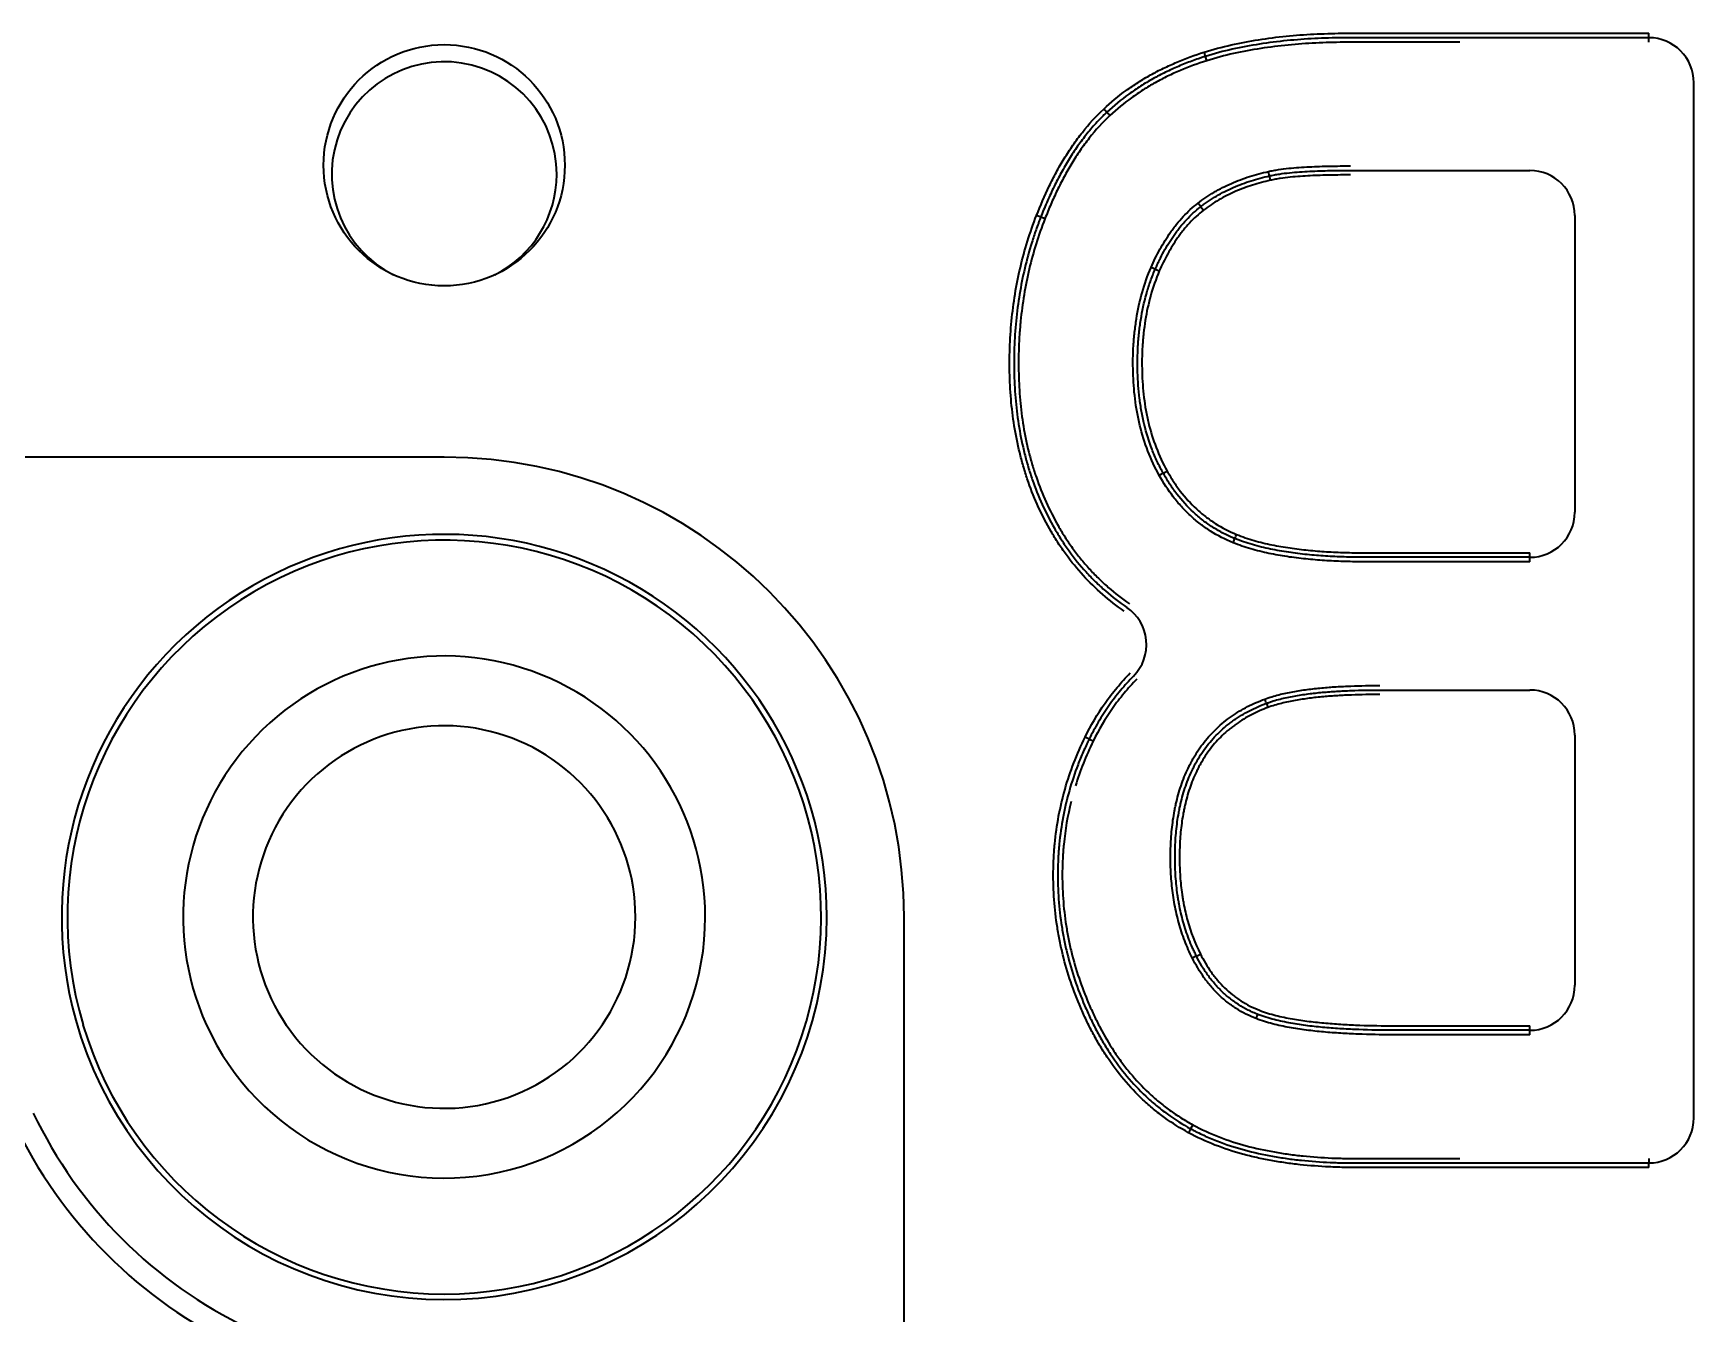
# Model space of a CAD drawing. Extents: x -760 to 4209, y 5795 to 10328.
# Drawn here: x 1874.92 to 1911.82, y 9200.71 to 9229.16 of the extents above; entities that cross this region are included whole.
import ezdxf

# ---------------------------------------------------------------- set-up
doc = ezdxf.new("R2010")
doc.units = 0
doc.header["$LTSCALE"] = 5
doc.layers.add('1', color=7, linetype='CONTINUOUS', true_color=0xffffff)

msp = doc.modelspace()

# ---------------------------------------------------------------- linework, layer by layer
at = {"layer": '1', "color": 7, "linetype": 'Continuous', "lineweight": 35}
for p, q in [((1910.82, 9229.056), (1910.82, 9229.156)), ((1910.82, 9228.956), (1910.82, 9229.056)), ((1900.999, 9228.545), (1900.968, 9228.64)), ((1911.82, 9205.056), (1911.82, 9228.056)), ((1904.192, 9226.107), (1908.175, 9226.107)), ((1902.413, 9225.888), (1902.391, 9225.986)), ((1900.866, 9225.302), (1900.804, 9225.38)), ((1897.31, 9225.071), (1897.217, 9225.108)), ((1900.866, 9225.302), (1900.927, 9225.223)), ((1909.175, 9225.107), (1909.175, 9218.512)), ((1899.853, 9223.914), (1899.761, 9223.954)), ((1899.853, 9223.914), (1899.944, 9223.874)), ((1884.055, 9219.739), (1870.055, 9219.739)), ((1900.032, 9219.379), (1900.119, 9219.428)), ((1901.585, 9217.835), (1901.623, 9217.928)), ((1908.175, 9217.512), (1908.175, 9217.612)), ((1908.175, 9217.412), (1908.175, 9217.512)), ((1902.324, 9214.269), (1902.359, 9214.176)), ((1904.846, 9214.564), (1908.175, 9214.564)), ((1909.175, 9213.564), (1909.175, 9208.004)), ((1898.384, 9213.47), (1898.294, 9213.514)), ((1894.272, 9195.522), (1894.272, 9209.522)), ((1900.769, 9208.654), (1900.858, 9208.699)), ((1902.099, 9207.263), (1902.135, 9207.356)), ((1908.175, 9207.004), (1908.175, 9207.104)), ((1908.175, 9206.904), (1908.175, 9207.004)), ((1900.641, 9204.817), (1900.593, 9204.729)), ((1900.689, 9204.905), (1900.641, 9204.817)), ((1910.82, 9204.156), (1910.82, 9204.056)), ((1910.82, 9203.956), (1910.82, 9204.056))]:
    msp.add_line(p, q, dxfattribs=at)
msp.add_circle((1884.055, 9226.222), 2.68, dxfattribs=at)
for centre, radius, start, end in [((1910.82, 9228.056), 1, 0, 90), ((1884.055, 9226.022), 2.5, 0, 243.2925), ((1908.175, 9225.107), 1, 0, 90), ((1884.055, 9226.022), 2.5, 296.7019, 0), ((1884.055, 9209.522), 10.217, 0, 90), ((1908.175, 9218.512), 1, 270, 0), ((1884.055, 9209.522), 8.5, 0, 195.6319), ((1884.056, 9209.519), 8.374, 269.993, 196.5911), ((1898.658, 9215.574), 1, 315.5879, 55.5855), ((1884.055, 9209.52), 5.8, 0, 204.4632), ((1908.175, 9213.564), 1, 0, 90), ((1884.055, 9209.52), 4.25, 0, 214.3744), ((1884.055, 9209.522), 8.5, 195.6319, 0), ((1884.055, 9209.52), 5.8, 204.4181, 0), ((1884.055, 9209.52), 4.25, 214.3125, 0), ((1908.175, 9208.004), 1, 270, 0), ((1884.055, 9209.52), 8.375, 196.5938, 270), ((1884.055, 9209.522), 10.117, 205.5003, 244.4997), ((1910.82, 9205.056), 1, 270, 0), ((1884.055, 9209.522), 10.6, 205.5003, 244.4997)]:
    msp.add_arc(centre, radius, start, end, dxfattribs=at)
for centre, major_axis, ratio, start_param, end_param in [((1900.938, 9228.735), (0.03, -0.0954), 0.004943, 4.712389, 6.283185), ((1898.71, 9227.472), (0.0686, -0.0728), 0.005836, 0, 1.570796), ((1898.847, 9227.326), (0.0682, -0.0732), 0.005836, 1.570796, 3.141593), ((1897.403, 9225.035), (0.0931, -0.0365), 0.002154, 1.570796, 3.141593), ((1899.945, 9219.33), (-0.0872, -0.0489), 0.003959, 3.141593, 4.712389), ((1901.661, 9218.02), (-0.0377, -0.0926), 0.005423, 0, 1.570782), ((1902.289, 9214.363), (-0.0351, 0.0936), 0.002512, 3.141593, 4.712389), ((1898.474, 9213.426), (0.0897, -0.0441), 0.004362, 1.570796, 3.141593), ((1900.679, 9208.609), (-0.0892, -0.0452), 0.004078, 3.141593, 4.712389)]:
    msp.add_ellipse(centre, major_axis=major_axis, ratio=ratio, start_param=start_param, end_param=end_param, dxfattribs=at)
for points, knots in [([(1900.938, 9228.735), (1901.138, 9228.798), (1901.339, 9228.851), (1901.744, 9228.942), (1901.947, 9228.98), (1902.354, 9229.044), (1902.558, 9229.069), (1902.967, 9229.11), (1903.172, 9229.125), (1903.584, 9229.146), (1903.79, 9229.152), (1904.048, 9229.155), (1904.1, 9229.156), (1904.203, 9229.156), (1904.255, 9229.156), (1904.41, 9229.156), (1904.927, 9229.156), (1907.098, 9229.156), (1909.166, 9229.156), (1910.82, 9229.156)], [0, 0, 0, 0, 0.0625, 0.0625, 0.125, 0.125, 0.1875, 0.1875, 0.25, 0.25, 0.3125, 0.3125, 0.328125, 0.328125, 0.34375, 0.34375, 0.375, 0.5, 1, 1, 1, 1]), ([(1910.82, 9229.056), (1909.171, 9229.056), (1907.109, 9229.056), (1904.944, 9229.056), (1904.428, 9229.056), (1904.274, 9229.056), (1904.222, 9229.056), (1904.119, 9229.056), (1904.067, 9229.055), (1903.81, 9229.053), (1903.603, 9229.047), (1903.191, 9229.026), (1902.986, 9229.011), (1902.577, 9228.971), (1902.373, 9228.945), (1901.968, 9228.882), (1901.766, 9228.845), (1901.365, 9228.755), (1901.166, 9228.702), (1900.968, 9228.64)], [0, 0, 0, 0, 0.5, 0.625, 0.65625, 0.65625, 0.671875, 0.671875, 0.6875, 0.6875, 0.75, 0.75, 0.8125, 0.8125, 0.875, 0.875, 0.9375, 0.9375, 1, 1, 1, 1]), ([(1898.71, 9227.472), (1898.867, 9227.621), (1899.033, 9227.757), (1899.293, 9227.946), (1899.427, 9228.036), (1899.564, 9228.121), (1899.657, 9228.176), (1899.704, 9228.203), (1899.845, 9228.281), (1899.94, 9228.331), (1900.086, 9228.401), (1900.134, 9228.424), (1900.233, 9228.469), (1900.282, 9228.49), (1900.53, 9228.595), (1900.732, 9228.67), (1900.938, 9228.735)], [0, 0, 0, 0, 0.25, 0.25, 0.375, 0.4375, 0.4375, 0.5, 0.5, 0.625, 0.625, 0.6875, 0.6875, 0.75, 0.75, 1, 1, 1, 1]), ([(1906.62, 9228.956), (1906.376, 9228.956), (1905.72, 9228.956), (1904.962, 9228.956), (1904.448, 9228.956), (1904.294, 9228.956), (1904.243, 9228.956), (1904.14, 9228.956), (1904.089, 9228.956), (1903.832, 9228.953), (1903.626, 9228.947), (1903.215, 9228.927), (1903.01, 9228.912), (1902.603, 9228.873), (1902.399, 9228.848), (1901.995, 9228.786), (1901.794, 9228.749), (1901.394, 9228.659), (1901.196, 9228.607), (1900.999, 9228.545)], [0, 0, 0, 0, 0.129346, 0.34701, 0.401426, 0.401426, 0.428634, 0.428634, 0.455842, 0.455842, 0.564673, 0.564673, 0.673505, 0.673505, 0.782337, 0.782337, 0.891168, 0.891168, 1, 1, 1, 1]), ([(1900.968, 9228.64), (1900.943, 9228.632), (1900.918, 9228.624), (1900.867, 9228.607), (1900.792, 9228.582), (1900.618, 9228.52), (1900.47, 9228.461), (1900.324, 9228.399), (1900.275, 9228.378), (1900.179, 9228.334), (1900.035, 9228.267), (1899.894, 9228.194), (1899.755, 9228.117), (1899.709, 9228.09), (1899.618, 9228.036), (1899.483, 9227.953), (1899.177, 9227.746), (1898.933, 9227.545), (1898.778, 9227.399)], [0, 0, 0, 0, 0.03125, 0.03125, 0.0625, 0.125, 0.25, 0.25, 0.3125, 0.3125, 0.375, 0.5, 0.5, 0.5625, 0.5625, 0.625, 0.75, 1, 1, 1, 1]), ([(1900.999, 9228.545), (1900.8, 9228.481), (1900.605, 9228.41), (1900.365, 9228.309), (1900.318, 9228.288), (1900.223, 9228.245), (1900.082, 9228.179), (1899.943, 9228.107), (1899.761, 9228.006), (1899.672, 9227.953), (1899.496, 9227.842), (1899.41, 9227.784), (1899.159, 9227.601), (1898.999, 9227.47), (1898.847, 9227.327)], [0, 0, 0, 0, 0.25, 0.25, 0.3125, 0.3125, 0.375, 0.5, 0.5, 0.625, 0.625, 0.75, 0.75, 1, 1, 1, 1]), ([(1897.217, 9225.108), (1897.302, 9225.327), (1897.395, 9225.543), (1897.548, 9225.86), (1897.602, 9225.965), (1897.685, 9226.12), (1897.714, 9226.171), (1897.773, 9226.273), (1897.802, 9226.324), (1897.894, 9226.474), (1897.958, 9226.573), (1898.058, 9226.718), (1898.092, 9226.766), (1898.162, 9226.861), (1898.198, 9226.907), (1898.38, 9227.138), (1898.538, 9227.312), (1898.71, 9227.472)], [0, 0, 0, 0, 0.25, 0.25, 0.375, 0.375, 0.4375, 0.4375, 0.5, 0.5, 0.625, 0.625, 0.6875, 0.6875, 0.75, 0.75, 1, 1, 1, 1]), ([(1898.778, 9227.399), (1898.773, 9227.394), (1898.768, 9227.389), (1898.757, 9227.38), (1898.741, 9227.365), (1898.705, 9227.329), (1898.633, 9227.258), (1898.573, 9227.195), (1898.457, 9227.068), (1898.382, 9226.979), (1898.275, 9226.843), (1898.239, 9226.797), (1898.171, 9226.704), (1898.137, 9226.657), (1898.039, 9226.514), (1897.976, 9226.417), (1897.886, 9226.269), (1897.857, 9226.219), (1897.799, 9226.119), (1897.771, 9226.068), (1897.689, 9225.915), (1897.636, 9225.812), (1897.536, 9225.604), (1897.488, 9225.499), (1897.396, 9225.286), (1897.352, 9225.179), (1897.31, 9225.071)], [0, 0, 0, 0, 0.007812, 0.007812, 0.015625, 0.03125, 0.0625, 0.125, 0.125, 0.25, 0.25, 0.3125, 0.3125, 0.375, 0.375, 0.5, 0.5, 0.5625, 0.5625, 0.625, 0.625, 0.75, 0.75, 0.875, 0.875, 1, 1, 1, 1]), ([(1898.847, 9227.327), (1898.68, 9227.171), (1898.528, 9227.003), (1898.351, 9226.779), (1898.317, 9226.734), (1898.249, 9226.642), (1898.216, 9226.596), (1898.12, 9226.455), (1898.058, 9226.36), (1897.97, 9226.214), (1897.941, 9226.165), (1897.884, 9226.066), (1897.857, 9226.016), (1897.776, 9225.866), (1897.724, 9225.764), (1897.625, 9225.559), (1897.578, 9225.456), (1897.488, 9225.247), (1897.445, 9225.141), (1897.403, 9225.035)], [0, 0, 0, 0, 0.25, 0.25, 0.3125, 0.3125, 0.375, 0.375, 0.5, 0.5, 0.5625, 0.5625, 0.625, 0.625, 0.75, 0.75, 0.875, 0.875, 1, 1, 1, 1]), ([(1900.804, 9225.38), (1900.918, 9225.469), (1901.037, 9225.55), (1901.192, 9225.641), (1901.224, 9225.659), (1901.287, 9225.694), (1901.382, 9225.744), (1901.48, 9225.791), (1901.612, 9225.848), (1901.679, 9225.876), (1901.814, 9225.926), (1901.882, 9225.95), (1902.019, 9225.993), (1902.088, 9226.014), (1902.228, 9226.051), (1902.298, 9226.068), (1902.368, 9226.083)], [0, 0, 0, 0, 0.25, 0.25, 0.3125, 0.3125, 0.375, 0.5, 0.5, 0.625, 0.625, 0.75, 0.75, 0.875, 0.875, 1, 1, 1, 1]), ([(1902.368, 9226.083), (1902.405, 9226.092), (1902.443, 9226.1), (1902.518, 9226.114), (1902.555, 9226.12), (1902.668, 9226.138), (1902.744, 9226.147), (1902.896, 9226.163), (1902.972, 9226.169), (1903.124, 9226.18), (1903.2, 9226.184), (1903.429, 9226.196), (1903.581, 9226.2), (1903.886, 9226.206), (1904.039, 9226.207), (1904.192, 9226.207)], [0, 0, 0, 0, 0.0625, 0.0625, 0.125, 0.125, 0.25, 0.25, 0.375, 0.375, 0.5, 0.5, 0.75, 0.75, 1, 1, 1, 1]), ([(1902.391, 9225.986), (1902.39, 9225.986), (1902.39, 9225.987), (1902.39, 9225.989), (1902.389, 9225.991), (1902.388, 9225.996), (1902.388, 9225.999), (1902.386, 9226.006), (1902.385, 9226.01), (1902.383, 9226.019), (1902.382, 9226.024), (1902.379, 9226.035), (1902.378, 9226.04), (1902.375, 9226.052), (1902.374, 9226.058), (1902.371, 9226.071), (1902.37, 9226.077), (1902.368, 9226.083)], [0, 0, 0, 0, 0.113036, 0.113036, 0.239746, 0.239746, 0.366455, 0.366455, 0.493164, 0.493164, 0.619873, 0.619873, 0.746582, 0.746582, 0.873291, 0.873291, 1, 1, 1, 1]), ([(1902.391, 9225.986), (1902.427, 9225.995), (1902.464, 9226.002), (1902.538, 9226.016), (1902.575, 9226.022), (1902.687, 9226.039), (1902.762, 9226.048), (1902.912, 9226.064), (1902.987, 9226.07), (1903.137, 9226.081), (1903.212, 9226.085), (1903.438, 9226.096), (1903.589, 9226.101), (1903.89, 9226.106), (1904.041, 9226.107), (1904.192, 9226.107)], [0, 0, 0, 0, 0.0625, 0.0625, 0.125, 0.125, 0.25, 0.25, 0.375, 0.375, 0.5, 0.5, 0.75, 0.75, 1, 1, 1, 1]), ([(1900.866, 9225.302), (1900.88, 9225.312), (1900.894, 9225.323), (1900.922, 9225.344), (1900.964, 9225.376), (1901.064, 9225.446), (1901.153, 9225.502), (1901.274, 9225.574), (1901.336, 9225.607), (1901.461, 9225.671), (1901.525, 9225.701), (1901.653, 9225.757), (1901.719, 9225.784), (1901.85, 9225.833), (1901.917, 9225.856), (1902.117, 9225.92), (1902.253, 9225.956), (1902.391, 9225.986)], [0, 0, 0, 0, 0.03125, 0.03125, 0.0625, 0.125, 0.25, 0.25, 0.375, 0.375, 0.5, 0.5, 0.625, 0.625, 0.75, 0.75, 1, 1, 1, 1]), ([(1902.413, 9225.888), (1902.279, 9225.859), (1902.147, 9225.824), (1901.951, 9225.762), (1901.887, 9225.74), (1901.758, 9225.692), (1901.695, 9225.666), (1901.569, 9225.611), (1901.508, 9225.582), (1901.386, 9225.521), (1901.326, 9225.488), (1901.149, 9225.384), (1901.035, 9225.307), (1900.927, 9225.223)], [0, 0, 0, 0, 0.25, 0.25, 0.375, 0.375, 0.5, 0.5, 0.625, 0.625, 0.75, 0.75, 1, 1, 1, 1]), ([(1904.192, 9226.007), (1904.043, 9226.007), (1903.894, 9226.006), (1903.596, 9226.001), (1903.448, 9225.996), (1903.225, 9225.985), (1903.15, 9225.981), (1903.002, 9225.971), (1902.928, 9225.965), (1902.78, 9225.95), (1902.706, 9225.941), (1902.595, 9225.924), (1902.559, 9225.918), (1902.486, 9225.905), (1902.449, 9225.897), (1902.413, 9225.888)], [0, 0, 0, 0, 0.25, 0.25, 0.5, 0.5, 0.625, 0.625, 0.75, 0.75, 0.875, 0.875, 0.9375, 0.9375, 1, 1, 1, 1]), ([(1899.761, 9223.954), (1899.821, 9224.091), (1899.886, 9224.225), (1899.994, 9224.421), (1900.032, 9224.485), (1900.11, 9224.612), (1900.151, 9224.674), (1900.216, 9224.765), (1900.238, 9224.795), (1900.283, 9224.855), (1900.306, 9224.884), (1900.376, 9224.971), (1900.425, 9225.027), (1900.576, 9225.189), (1900.686, 9225.289), (1900.804, 9225.38)], [0, 0, 0, 0, 0.25, 0.25, 0.375, 0.375, 0.5, 0.5, 0.5625, 0.5625, 0.625, 0.625, 0.75, 0.75, 1, 1, 1, 1]), ([(1899.166, 9216.316), (1898.829, 9216.547), (1898.526, 9216.811), (1898.12, 9217.254), (1897.961, 9217.449), (1897.814, 9217.656), (1897.757, 9217.739), (1897.728, 9217.782), (1897.645, 9217.91), (1897.592, 9217.997), (1897.338, 9218.434), (1897.17, 9218.8), (1897.003, 9219.276), (1896.956, 9219.421), (1896.913, 9219.567), (1896.886, 9219.665), (1896.873, 9219.714), (1896.81, 9219.96), (1896.768, 9220.158), (1896.7, 9220.555), (1896.675, 9220.754), (1896.637, 9221.153), (1896.625, 9221.353), (1896.617, 9221.653), (1896.616, 9221.754), (1896.617, 9221.955), (1896.621, 9222.156), (1896.631, 9222.358), (1896.644, 9222.56), (1896.652, 9222.661), (1896.701, 9223.165), (1896.765, 9223.562), (1896.949, 9224.345), (1897.068, 9224.729), (1897.217, 9225.108)], [0, 0, 0, 0, 0.125, 0.125, 0.1875, 0.203125, 0.203125, 0.21875, 0.21875, 0.25, 0.25, 0.375, 0.375, 0.40625, 0.421875, 0.421875, 0.4375, 0.4375, 0.5, 0.5, 0.5625, 0.5625, 0.625, 0.625, 0.65625, 0.65625, 0.6875, 0.71875, 0.71875, 0.75, 0.75, 0.875, 0.875, 1, 1, 1, 1]), ([(1897.31, 9225.071), (1897.309, 9225.069), (1897.308, 9225.066), (1897.305, 9225.06), (1897.302, 9225.051), (1897.294, 9225.031), (1897.278, 9224.99), (1897.248, 9224.908), (1897.188, 9224.744), (1897.079, 9224.414), (1897.001, 9224.128), (1896.865, 9223.551), (1896.801, 9223.16), (1896.753, 9222.664), (1896.744, 9222.565), (1896.731, 9222.366), (1896.721, 9222.167), (1896.717, 9221.969), (1896.716, 9221.771), (1896.717, 9221.673), (1896.724, 9221.377), (1896.735, 9221.18), (1896.771, 9220.787), (1896.796, 9220.591), (1896.862, 9220.201), (1896.902, 9220.006), (1896.963, 9219.764), (1896.976, 9219.715), (1897.002, 9219.619), (1897.044, 9219.475), (1897.212, 9218.953), (1897.416, 9218.502), (1897.664, 9218.071), (1897.716, 9217.985), (1897.797, 9217.859), (1897.825, 9217.817), (1897.882, 9217.734), (1897.911, 9217.693), (1898.057, 9217.49), (1898.183, 9217.334), (1898.385, 9217.112), (1898.455, 9217.04), (1898.562, 9216.935), (1898.599, 9216.9), (1898.673, 9216.832), (1898.859, 9216.665), (1899.057, 9216.512), (1899.223, 9216.399)], [0, 0, 0, 0, 0.000977, 0.000977, 0.001953, 0.003906, 0.007813, 0.015625, 0.03125, 0.0625, 0.125, 0.125, 0.25, 0.25, 0.28125, 0.28125, 0.3125, 0.34375, 0.34375, 0.375, 0.375, 0.4375, 0.4375, 0.5, 0.5, 0.5625, 0.5625, 0.578125, 0.578125, 0.59375, 0.625, 0.75, 0.75, 0.78125, 0.78125, 0.796875, 0.796875, 0.8125, 0.8125, 0.875, 0.875, 0.90625, 0.90625, 0.921875, 0.921875, 0.9375, 1, 1, 1, 1]), ([(1897.403, 9225.035), (1897.259, 9224.668), (1897.143, 9224.295), (1896.964, 9223.536), (1896.901, 9223.151), (1896.858, 9222.712), (1896.853, 9222.663), (1896.845, 9222.565), (1896.841, 9222.516), (1896.832, 9222.369), (1896.822, 9222.173), (1896.815, 9221.88), (1896.817, 9221.685), (1896.824, 9221.393), (1896.834, 9221.199), (1896.869, 9220.811), (1896.894, 9220.618), (1896.957, 9220.234), (1896.996, 9220.042), (1897.056, 9219.803), (1897.068, 9219.756), (1897.094, 9219.661), (1897.108, 9219.613), (1897.15, 9219.471), (1897.3, 9219.003), (1897.501, 9218.557), (1897.744, 9218.132), (1897.795, 9218.048), (1897.875, 9217.923), (1897.902, 9217.882), (1897.958, 9217.8), (1897.986, 9217.759), (1898.044, 9217.679), (1898.074, 9217.639), (1898.133, 9217.56), (1898.225, 9217.444), (1898.385, 9217.257), (1898.522, 9217.114), (1898.628, 9217.011), (1898.664, 9216.976), (1898.737, 9216.909), (1898.921, 9216.744), (1899.116, 9216.593), (1899.279, 9216.481)], [0, 0, 0, 0, 0.125, 0.125, 0.25, 0.25, 0.265625, 0.265625, 0.28125, 0.28125, 0.3125, 0.34375, 0.375, 0.375, 0.4375, 0.4375, 0.5, 0.5, 0.5625, 0.5625, 0.578125, 0.578125, 0.59375, 0.59375, 0.625, 0.75, 0.75, 0.78125, 0.78125, 0.796875, 0.796875, 0.8125, 0.8125, 0.828125, 0.828125, 0.84375, 0.875, 0.90625, 0.90625, 0.921875, 0.921875, 0.9375, 1, 1, 1, 1]), ([(1899.853, 9223.914), (1899.867, 9223.947), (1899.882, 9223.98), (1899.913, 9224.046), (1899.959, 9224.144), (1900.009, 9224.24), (1900.079, 9224.367), (1900.115, 9224.43), (1900.192, 9224.553), (1900.232, 9224.614), (1900.294, 9224.702), (1900.315, 9224.732), (1900.359, 9224.79), (1900.381, 9224.818), (1900.449, 9224.903), (1900.497, 9224.957), (1900.644, 9225.116), (1900.75, 9225.213), (1900.866, 9225.302)], [0, 0, 0, 0, 0.0625, 0.0625, 0.125, 0.25, 0.25, 0.375, 0.375, 0.5, 0.5, 0.5625, 0.5625, 0.625, 0.625, 0.75, 0.75, 1, 1, 1, 1]), ([(1900.927, 9225.223), (1900.815, 9225.137), (1900.712, 9225.042), (1900.569, 9224.888), (1900.523, 9224.835), (1900.457, 9224.753), (1900.435, 9224.725), (1900.393, 9224.669), (1900.331, 9224.583), (1900.273, 9224.495), (1900.199, 9224.375), (1900.164, 9224.314), (1900.062, 9224.129), (1900.001, 9224.003), (1899.944, 9223.874)], [0, 0, 0, 0, 0.25, 0.25, 0.375, 0.375, 0.4375, 0.4375, 0.5, 0.625, 0.625, 0.75, 0.75, 1, 1, 1, 1]), ([(1899.944, 9219.331), (1899.846, 9219.506), (1899.762, 9219.687), (1899.619, 9220.058), (1899.56, 9220.248), (1899.465, 9220.638), (1899.43, 9220.834), (1899.381, 9221.227), (1899.367, 9221.425), (1899.359, 9221.722), (1899.358, 9221.821), (1899.361, 9222.019), (1899.365, 9222.119), (1899.374, 9222.268), (1899.377, 9222.318), (1899.386, 9222.417), (1899.4, 9222.566), (1899.42, 9222.714), (1899.467, 9223.008), (1899.509, 9223.201), (1899.616, 9223.582), (1899.682, 9223.769), (1899.761, 9223.954)], [0, 0, 0, 0, 0.125, 0.125, 0.25, 0.25, 0.375, 0.375, 0.5, 0.5, 0.5625, 0.5625, 0.625, 0.625, 0.65625, 0.65625, 0.6875, 0.75, 0.75, 0.875, 0.875, 1, 1, 1, 1]), ([(1900.032, 9219.379), (1900.03, 9219.382), (1900.029, 9219.385), (1900.026, 9219.39), (1900.021, 9219.398), (1900.011, 9219.417), (1899.991, 9219.455), (1899.951, 9219.531), (1899.875, 9219.684), (1899.818, 9219.819), (1899.713, 9220.091), (1899.656, 9220.277), (1899.598, 9220.515), (1899.587, 9220.563), (1899.567, 9220.659), (1899.539, 9220.803), (1899.517, 9220.947), (1899.481, 9221.236), (1899.467, 9221.429), (1899.459, 9221.72), (1899.458, 9221.817), (1899.461, 9222.011), (1899.465, 9222.108), (1899.473, 9222.254), (1899.477, 9222.303), (1899.485, 9222.4), (1899.489, 9222.449), (1899.505, 9222.595), (1899.518, 9222.692), (1899.564, 9222.982), (1899.605, 9223.172), (1899.684, 9223.454), (1899.714, 9223.547), (1899.779, 9223.732), (1899.814, 9223.824), (1899.853, 9223.914)], [0, 0, 0, 0, 0.001953, 0.001953, 0.003906, 0.007812, 0.015625, 0.03125, 0.0625, 0.125, 0.125, 0.25, 0.25, 0.28125, 0.28125, 0.3125, 0.375, 0.375, 0.5, 0.5, 0.5625, 0.5625, 0.625, 0.625, 0.65625, 0.65625, 0.6875, 0.6875, 0.75, 0.75, 0.875, 0.875, 0.9375, 0.9375, 1, 1, 1, 1]), ([(1899.944, 9223.874), (1899.868, 9223.696), (1899.806, 9223.516), (1899.703, 9223.149), (1899.662, 9222.963), (1899.617, 9222.68), (1899.605, 9222.586), (1899.589, 9222.442), (1899.585, 9222.394), (1899.577, 9222.299), (1899.566, 9222.155), (1899.561, 9222.012), (1899.558, 9221.822), (1899.559, 9221.726), (1899.566, 9221.441), (1899.58, 9221.251), (1899.615, 9220.968), (1899.629, 9220.873), (1899.654, 9220.732), (1899.664, 9220.685), (1899.683, 9220.591), (1899.694, 9220.544), (1899.75, 9220.31), (1899.807, 9220.127), (1899.944, 9219.77), (1900.025, 9219.596), (1900.119, 9219.428)], [0, 0, 0, 0, 0.125, 0.125, 0.25, 0.25, 0.3125, 0.3125, 0.34375, 0.34375, 0.375, 0.4375, 0.4375, 0.5, 0.5, 0.625, 0.625, 0.6875, 0.6875, 0.71875, 0.71875, 0.75, 0.75, 0.875, 0.875, 1, 1, 1, 1]), ([(1901.585, 9217.835), (1901.409, 9217.908), (1901.241, 9217.994), (1901.041, 9218.121), (1901.002, 9218.147), (1900.924, 9218.202), (1900.81, 9218.285), (1900.631, 9218.436), (1900.467, 9218.603), (1900.374, 9218.709), (1900.313, 9218.782), (1900.284, 9218.819), (1900.139, 9219.006), (1900.037, 9219.165), (1899.944, 9219.331)], [0, 0, 0, 0, 0.25, 0.25, 0.3125, 0.3125, 0.375, 0.5, 0.625, 0.6875, 0.6875, 0.75, 0.75, 1, 1, 1, 1]), ([(1901.623, 9217.928), (1901.612, 9217.932), (1901.602, 9217.936), (1901.581, 9217.945), (1901.549, 9217.959), (1901.476, 9217.992), (1901.332, 9218.063), (1901.212, 9218.131), (1901.096, 9218.205), (1901.058, 9218.23), (1900.982, 9218.283), (1900.872, 9218.364), (1900.629, 9218.57), (1900.445, 9218.772), (1900.305, 9218.954), (1900.278, 9218.992), (1900.225, 9219.067), (1900.199, 9219.105), (1900.124, 9219.22), (1900.077, 9219.299), (1900.032, 9219.379)], [0, 0, 0, 0, 0.015625, 0.015625, 0.03125, 0.0625, 0.125, 0.25, 0.25, 0.3125, 0.3125, 0.375, 0.5, 0.75, 0.75, 0.8125, 0.8125, 0.875, 0.875, 1, 1, 1, 1]), ([(1900.119, 9219.428), (1900.163, 9219.35), (1900.208, 9219.274), (1900.281, 9219.162), (1900.306, 9219.125), (1900.358, 9219.052), (1900.384, 9219.016), (1900.52, 9218.84), (1900.638, 9218.709), (1900.832, 9218.529), (1900.933, 9218.444), (1901.04, 9218.365), (1901.113, 9218.314), (1901.15, 9218.289), (1901.338, 9218.169), (1901.496, 9218.088), (1901.661, 9218.02)], [0, 0, 0, 0, 0.125, 0.125, 0.1875, 0.1875, 0.25, 0.25, 0.5, 0.5, 0.625, 0.6875, 0.6875, 0.75, 0.75, 1, 1, 1, 1]), ([(1901.661, 9218.02), (1901.726, 9217.994), (1901.79, 9217.97), (1901.92, 9217.926), (1901.985, 9217.905), (1902.182, 9217.849), (1902.314, 9217.817), (1902.58, 9217.762), (1902.714, 9217.739), (1902.983, 9217.7), (1903.118, 9217.684), (1903.389, 9217.657), (1903.525, 9217.646), (1903.797, 9217.629), (1903.934, 9217.623), (1904.208, 9217.615), (1904.345, 9217.613), (1904.516, 9217.612), (1904.55, 9217.612), (1904.618, 9217.612), (1904.721, 9217.612), (1905.918, 9217.612), (1907.081, 9217.612), (1908.175, 9217.612)], [0, 0, 0, 0, 0.03125, 0.03125, 0.0625, 0.0625, 0.125, 0.125, 0.1875, 0.1875, 0.25, 0.25, 0.3125, 0.3125, 0.375, 0.375, 0.4375, 0.4375, 0.453125, 0.453125, 0.46875, 0.5, 1, 1, 1, 1]), ([(1908.175, 9217.412), (1907.069, 9217.412), (1905.893, 9217.412), (1904.718, 9217.412), (1904.58, 9217.412), (1904.511, 9217.412), (1904.303, 9217.413), (1904.165, 9217.416), (1903.888, 9217.425), (1903.75, 9217.431), (1903.474, 9217.449), (1903.336, 9217.461), (1903.062, 9217.489), (1902.924, 9217.506), (1902.719, 9217.537), (1902.651, 9217.548), (1902.515, 9217.572), (1902.447, 9217.585), (1902.244, 9217.628), (1902.109, 9217.661), (1901.844, 9217.738), (1901.713, 9217.783), (1901.585, 9217.835)], [0, 0, 0, 0, 0.5, 0.53125, 0.53125, 0.5625, 0.5625, 0.625, 0.625, 0.6875, 0.6875, 0.75, 0.75, 0.8125, 0.8125, 0.84375, 0.84375, 0.875, 0.875, 0.9375, 0.9375, 1, 1, 1, 1]), ([(1908.175, 9217.512), (1907.075, 9217.512), (1905.907, 9217.512), (1904.738, 9217.512), (1904.601, 9217.512), (1904.532, 9217.512), (1904.326, 9217.513), (1904.189, 9217.515), (1903.914, 9217.524), (1903.776, 9217.53), (1903.502, 9217.548), (1903.365, 9217.558), (1903.092, 9217.586), (1902.955, 9217.603), (1902.752, 9217.633), (1902.684, 9217.644), (1902.548, 9217.668), (1902.481, 9217.681), (1902.279, 9217.723), (1902.145, 9217.755), (1901.881, 9217.832), (1901.751, 9217.876), (1901.623, 9217.928)], [0, 0, 0, 0, 0.5, 0.53125, 0.53125, 0.5625, 0.5625, 0.625, 0.625, 0.6875, 0.6875, 0.75, 0.75, 0.8125, 0.8125, 0.84375, 0.84375, 0.875, 0.875, 0.9375, 0.9375, 1, 1, 1, 1]), ([(1898.294, 9213.514), (1898.423, 9213.777), (1898.571, 9214.03), (1898.824, 9214.39), (1898.913, 9214.506), (1899.1, 9214.731), (1899.198, 9214.839), (1899.3, 9214.944)], [0, 0, 0, 0, 0.5, 0.5, 0.75, 0.75, 1, 1, 1, 1]), ([(1899.372, 9214.874), (1899.271, 9214.771), (1899.175, 9214.665), (1898.991, 9214.444), (1898.904, 9214.33), (1898.739, 9214.095), (1898.661, 9213.974), (1898.515, 9213.726), (1898.447, 9213.599), (1898.384, 9213.47)], [0, 0, 0, 0, 0.25, 0.25, 0.5, 0.5, 0.75, 0.75, 1, 1, 1, 1]), ([(1899.443, 9214.804), (1899.344, 9214.703), (1899.25, 9214.599), (1899.07, 9214.382), (1898.984, 9214.27), (1898.74, 9213.923), (1898.598, 9213.68), (1898.474, 9213.426)], [0, 0, 0, 0, 0.25, 0.25, 0.5, 0.5, 1, 1, 1, 1]), ([(1902.289, 9214.363), (1902.34, 9214.382), (1902.391, 9214.399), (1902.494, 9214.431), (1902.546, 9214.445), (1902.702, 9214.485), (1902.807, 9214.508), (1902.966, 9214.536), (1903.019, 9214.545), (1903.126, 9214.562), (1903.179, 9214.569), (1903.34, 9214.59), (1903.447, 9214.602), (1903.661, 9214.621), (1903.769, 9214.63), (1903.984, 9214.643), (1904.092, 9214.648), (1904.415, 9214.66), (1904.631, 9214.664), (1904.846, 9214.664)], [0, 0, 0, 0, 0.0625, 0.0625, 0.125, 0.125, 0.25, 0.25, 0.3125, 0.3125, 0.375, 0.375, 0.5, 0.5, 0.625, 0.625, 0.75, 0.75, 1, 1, 1, 1]), ([(1900.679, 9208.609), (1900.616, 9208.735), (1900.559, 9208.863), (1900.459, 9209.124), (1900.416, 9209.256), (1900.342, 9209.524), (1900.31, 9209.66), (1900.272, 9209.867), (1900.26, 9209.937), (1900.24, 9210.076), (1900.232, 9210.145), (1900.21, 9210.353), (1900.201, 9210.492), (1900.194, 9210.7), (1900.193, 9210.769), (1900.193, 9210.908), (1900.194, 9210.977), (1900.2, 9211.185), (1900.209, 9211.323), (1900.237, 9211.6), (1900.257, 9211.738), (1900.289, 9211.911), (1900.296, 9211.946), (1900.31, 9212.015), (1900.333, 9212.117), (1900.36, 9212.219), (1900.419, 9212.42), (1900.465, 9212.551), (1900.546, 9212.745), (1900.575, 9212.808), (1900.622, 9212.903), (1900.638, 9212.934), (1900.671, 9212.997), (1900.688, 9213.027), (1900.776, 9213.179), (1900.854, 9213.295), (1901.025, 9213.513), (1901.119, 9213.615), (1901.271, 9213.759), (1901.324, 9213.806), (1901.433, 9213.895), (1901.49, 9213.937), (1901.661, 9214.058), (1901.781, 9214.13), (1902.029, 9214.258), (1902.157, 9214.314), (1902.289, 9214.363)], [0, 0, 0, 0, 0.0625, 0.0625, 0.125, 0.125, 0.1875, 0.1875, 0.21875, 0.21875, 0.25, 0.25, 0.3125, 0.3125, 0.34375, 0.34375, 0.375, 0.375, 0.4375, 0.4375, 0.5, 0.5, 0.515625, 0.515625, 0.53125, 0.5625, 0.5625, 0.625, 0.625, 0.65625, 0.65625, 0.671875, 0.671875, 0.6875, 0.6875, 0.75, 0.75, 0.8125, 0.8125, 0.84375, 0.84375, 0.875, 0.875, 0.9375, 0.9375, 1, 1, 1, 1]), ([(1900.769, 9208.654), (1900.768, 9208.656), (1900.767, 9208.658), (1900.765, 9208.662), (1900.762, 9208.668), (1900.755, 9208.681), (1900.742, 9208.708), (1900.716, 9208.762), (1900.666, 9208.87), (1900.627, 9208.965), (1900.554, 9209.155), (1900.512, 9209.284), (1900.44, 9209.545), (1900.409, 9209.677), (1900.378, 9209.844), (1900.372, 9209.878), (1900.361, 9209.946), (1900.355, 9209.979), (1900.341, 9210.081), (1900.332, 9210.149), (1900.311, 9210.352), (1900.301, 9210.487), (1900.294, 9210.69), (1900.293, 9210.757), (1900.293, 9210.892), (1900.294, 9210.96), (1900.299, 9211.162), (1900.307, 9211.297), (1900.334, 9211.566), (1900.352, 9211.701), (1900.383, 9211.869), (1900.389, 9211.902), (1900.403, 9211.97), (1900.41, 9212.003), (1900.433, 9212.103), (1900.45, 9212.169), (1900.506, 9212.366), (1900.551, 9212.495), (1900.628, 9212.683), (1900.656, 9212.746), (1900.701, 9212.838), (1900.716, 9212.868), (1900.748, 9212.929), (1900.765, 9212.959), (1900.816, 9213.049), (1900.851, 9213.107), (1900.927, 9213.22), (1900.966, 9213.275), (1901.091, 9213.435), (1901.181, 9213.536), (1901.329, 9213.676), (1901.38, 9213.722), (1901.459, 9213.787), (1901.486, 9213.808), (1901.541, 9213.85), (1901.569, 9213.871), (1901.625, 9213.91), (1901.654, 9213.93), (1901.711, 9213.967), (1901.798, 9214.022), (1901.888, 9214.072), (1902.07, 9214.166), (1902.195, 9214.221), (1902.324, 9214.269)], [0, 0, 0, 0, 0.000977, 0.000977, 0.001953, 0.003906, 0.007813, 0.015625, 0.03125, 0.0625, 0.0625, 0.125, 0.125, 0.1875, 0.1875, 0.203125, 0.203125, 0.21875, 0.21875, 0.25, 0.25, 0.3125, 0.3125, 0.34375, 0.34375, 0.375, 0.375, 0.4375, 0.4375, 0.5, 0.5, 0.515625, 0.515625, 0.53125, 0.53125, 0.5625, 0.5625, 0.625, 0.625, 0.65625, 0.65625, 0.671875, 0.671875, 0.6875, 0.6875, 0.71875, 0.71875, 0.75, 0.75, 0.8125, 0.8125, 0.84375, 0.84375, 0.859375, 0.859375, 0.875, 0.875, 0.890625, 0.890625, 0.90625, 0.9375, 0.9375, 1, 1, 1, 1]), ([(1902.324, 9214.269), (1902.327, 9214.271), (1902.33, 9214.272), (1902.337, 9214.274), (1902.346, 9214.277), (1902.368, 9214.285), (1902.412, 9214.301), (1902.45, 9214.313), (1902.526, 9214.336), (1902.577, 9214.35), (1902.731, 9214.389), (1902.835, 9214.411), (1903.044, 9214.449), (1903.149, 9214.465), (1903.36, 9214.492), (1903.466, 9214.503), (1903.678, 9214.522), (1903.784, 9214.53), (1903.996, 9214.543), (1904.102, 9214.548), (1904.421, 9214.56), (1904.634, 9214.564), (1904.846, 9214.564)], [0, 0, 0, 0, 0.003906, 0.003906, 0.007812, 0.015625, 0.03125, 0.0625, 0.0625, 0.125, 0.125, 0.25, 0.25, 0.375, 0.375, 0.5, 0.5, 0.625, 0.625, 0.75, 0.75, 1, 1, 1, 1]), ([(1904.846, 9214.464), (1904.637, 9214.464), (1904.427, 9214.46), (1904.113, 9214.449), (1904.008, 9214.444), (1903.798, 9214.431), (1903.694, 9214.423), (1903.485, 9214.405), (1903.381, 9214.393), (1903.173, 9214.367), (1903.069, 9214.351), (1902.863, 9214.315), (1902.761, 9214.293), (1902.609, 9214.255), (1902.558, 9214.241), (1902.458, 9214.211), (1902.408, 9214.194), (1902.359, 9214.176)], [0, 0, 0, 0, 0.25, 0.25, 0.375, 0.375, 0.5, 0.5, 0.625, 0.625, 0.75, 0.75, 0.875, 0.875, 0.9375, 0.9375, 1, 1, 1, 1]), ([(1902.359, 9214.176), (1902.233, 9214.129), (1902.111, 9214.075), (1901.876, 9213.953), (1901.762, 9213.885), (1901.626, 9213.789), (1901.599, 9213.769), (1901.546, 9213.728), (1901.52, 9213.707), (1901.442, 9213.644), (1901.293, 9213.511), (1901.161, 9213.364), (1901.04, 9213.207), (1901.002, 9213.153), (1900.929, 9213.043), (1900.894, 9212.986), (1900.845, 9212.898), (1900.829, 9212.869), (1900.798, 9212.809), (1900.754, 9212.72), (1900.713, 9212.629), (1900.639, 9212.444), (1900.596, 9212.318), (1900.543, 9212.126), (1900.526, 9212.062), (1900.504, 9211.964), (1900.497, 9211.931), (1900.484, 9211.866), (1900.478, 9211.833), (1900.449, 9211.669), (1900.431, 9211.538), (1900.406, 9211.275), (1900.399, 9211.144), (1900.393, 9210.947), (1900.393, 9210.881), (1900.393, 9210.749), (1900.394, 9210.683), (1900.402, 9210.486), (1900.411, 9210.354), (1900.432, 9210.156), (1900.44, 9210.09), (1900.455, 9209.991), (1900.46, 9209.958), (1900.471, 9209.892), (1900.5, 9209.728), (1900.537, 9209.567), (1900.643, 9209.185), (1900.737, 9208.938), (1900.858, 9208.699)], [0, 0, 0, 0, 0.0625, 0.0625, 0.125, 0.125, 0.140625, 0.140625, 0.15625, 0.15625, 0.1875, 0.25, 0.25, 0.28125, 0.28125, 0.3125, 0.3125, 0.328125, 0.328125, 0.34375, 0.375, 0.375, 0.4375, 0.4375, 0.46875, 0.46875, 0.484375, 0.484375, 0.5, 0.5, 0.5625, 0.5625, 0.625, 0.625, 0.65625, 0.65625, 0.6875, 0.6875, 0.75, 0.75, 0.78125, 0.78125, 0.796875, 0.796875, 0.8125, 0.875, 0.875, 1, 1, 1, 1]), ([(1900.593, 9204.729), (1900.409, 9204.829), (1900.232, 9204.941), (1900.021, 9205.094), (1899.979, 9205.125), (1899.896, 9205.189), (1899.855, 9205.222), (1899.734, 9205.322), (1899.656, 9205.39), (1899.429, 9205.603), (1899.288, 9205.753), (1899.022, 9206.07), (1898.899, 9206.236), (1898.754, 9206.453), (1898.726, 9206.497), (1898.67, 9206.586), (1898.589, 9206.719), (1898.513, 9206.855), (1898.416, 9207.037), (1898.37, 9207.13), (1898.281, 9207.316), (1898.238, 9207.41), (1898.035, 9207.882), (1897.902, 9208.273), (1897.79, 9208.728), (1897.778, 9208.779), (1897.755, 9208.881), (1897.722, 9209.033), (1897.658, 9209.391), (1897.623, 9209.698), (1897.593, 9210.11), (1897.587, 9210.316), (1897.59, 9210.626), (1897.595, 9210.782), (1897.604, 9210.938), (1897.612, 9211.041), (1897.616, 9211.094), (1897.661, 9211.56), (1897.813, 9212.37), (1898.11, 9213.139), (1898.294, 9213.514)], [0, 0, 0, 0, 0.0625, 0.0625, 0.078125, 0.078125, 0.09375, 0.09375, 0.125, 0.125, 0.1875, 0.1875, 0.25, 0.25, 0.265625, 0.265625, 0.28125, 0.3125, 0.3125, 0.34375, 0.34375, 0.375, 0.375, 0.5, 0.5, 0.515625, 0.515625, 0.53125, 0.5625, 0.625, 0.625, 0.6875, 0.6875, 0.71875, 0.734375, 0.734375, 0.75, 0.75, 0.875, 1, 1, 1, 1]), ([(1898.384, 9213.47), (1898.383, 9213.467), (1898.382, 9213.464), (1898.379, 9213.458), (1898.375, 9213.45), (1898.365, 9213.43), (1898.345, 9213.389), (1898.307, 9213.308), (1898.233, 9213.145), (1898.098, 9212.816), (1898.001, 9212.528), (1897.836, 9211.945), (1897.761, 9211.547), (1897.716, 9211.087), (1897.712, 9211.036), (1897.704, 9210.934), (1897.695, 9210.78), (1897.69, 9210.627), (1897.687, 9210.322), (1897.693, 9210.119), (1897.722, 9209.714), (1897.745, 9209.512), (1897.792, 9209.21), (1897.819, 9209.059), (1897.851, 9208.909), (1897.873, 9208.808), (1897.885, 9208.758), (1897.995, 9208.31), (1898.126, 9207.925), (1898.325, 9207.46), (1898.367, 9207.367), (1898.454, 9207.184), (1898.5, 9207.093), (1898.595, 9206.913), (1898.645, 9206.824), (1898.723, 9206.692), (1898.749, 9206.648), (1898.804, 9206.561), (1898.832, 9206.518), (1898.974, 9206.303), (1899.095, 9206.139), (1899.356, 9205.827), (1899.495, 9205.679), (1899.718, 9205.469), (1899.795, 9205.401), (1899.914, 9205.303), (1899.954, 9205.271), (1900.035, 9205.208), (1900.077, 9205.177), (1900.286, 9205.025), (1900.46, 9204.916), (1900.641, 9204.817)], [0, 0, 0, 0, 0.000977, 0.000977, 0.001953, 0.003906, 0.007813, 0.015625, 0.03125, 0.0625, 0.125, 0.125, 0.25, 0.25, 0.265625, 0.265625, 0.28125, 0.3125, 0.3125, 0.375, 0.375, 0.4375, 0.4375, 0.46875, 0.484375, 0.484375, 0.5, 0.5, 0.625, 0.625, 0.65625, 0.65625, 0.6875, 0.6875, 0.71875, 0.71875, 0.734375, 0.734375, 0.75, 0.75, 0.8125, 0.8125, 0.875, 0.875, 0.90625, 0.90625, 0.921875, 0.921875, 0.9375, 0.9375, 1, 1, 1, 1]), ([(1897.984, 9212.089), (1897.907, 9211.776), (1897.853, 9211.458), (1897.816, 9211.083), (1897.812, 9211.033), (1897.804, 9210.932), (1897.801, 9210.881), (1897.793, 9210.73), (1897.79, 9210.63), (1897.787, 9210.329), (1897.793, 9210.129), (1897.821, 9209.73), (1897.855, 9209.431), (1897.907, 9209.135), (1897.947, 9208.937), (1897.968, 9208.839), (1898.088, 9208.347), (1898.217, 9207.968), (1898.413, 9207.509), (1898.454, 9207.418), (1898.539, 9207.238), (1898.584, 9207.148), (1898.724, 9206.883), (1898.825, 9206.709), (1898.993, 9206.455), (1899.051, 9206.372), (1899.171, 9206.21), (1899.232, 9206.131), (1899.425, 9205.9), (1899.562, 9205.754), (1899.781, 9205.547), (1899.894, 9205.447), (1900.012, 9205.352), (1900.092, 9205.29), (1900.133, 9205.259), (1900.256, 9205.17), (1900.34, 9205.113), (1900.512, 9205.005), (1900.599, 9204.953), (1900.689, 9204.905)], [0, 0, 0, 0, 0.118846, 0.118846, 0.137203, 0.137203, 0.15556, 0.15556, 0.192275, 0.192275, 0.265705, 0.265705, 0.339134, 0.375849, 0.375849, 0.412564, 0.412564, 0.559423, 0.559423, 0.596138, 0.596138, 0.632852, 0.632852, 0.706282, 0.706282, 0.742997, 0.742997, 0.779711, 0.779711, 0.853141, 0.853141, 0.889856, 0.908213, 0.908213, 0.92657, 0.92657, 0.963285, 0.963285, 1, 1, 1, 1]), ([(1902.099, 9207.263), (1901.942, 9207.323), (1901.793, 9207.399), (1901.616, 9207.512), (1901.581, 9207.535), (1901.513, 9207.584), (1901.413, 9207.659), (1901.258, 9207.796), (1901.144, 9207.918), (1901.063, 9208.013), (1901.037, 9208.045), (1900.986, 9208.111), (1900.961, 9208.145), (1900.839, 9208.315), (1900.754, 9208.459), (1900.679, 9208.609)], [0, 0, 0, 0, 0.25, 0.25, 0.3125, 0.3125, 0.375, 0.5, 0.625, 0.625, 0.6875, 0.6875, 0.75, 0.75, 1, 1, 1, 1]), ([(1902.135, 9207.356), (1902.13, 9207.358), (1902.125, 9207.36), (1902.116, 9207.363), (1902.102, 9207.369), (1902.069, 9207.382), (1902.004, 9207.41), (1901.877, 9207.47), (1901.755, 9207.54), (1901.671, 9207.596), (1901.637, 9207.618), (1901.621, 9207.63), (1901.572, 9207.665), (1901.475, 9207.738), (1901.326, 9207.87), (1901.217, 9207.987), (1901.139, 9208.078), (1901.113, 9208.11), (1901.064, 9208.173), (1901.04, 9208.206), (1900.97, 9208.304), (1900.926, 9208.372), (1900.843, 9208.511), (1900.805, 9208.582), (1900.769, 9208.654)], [0, 0, 0, 0, 0.007813, 0.007813, 0.015625, 0.03125, 0.0625, 0.125, 0.25, 0.28125, 0.28125, 0.3125, 0.3125, 0.375, 0.5, 0.625, 0.625, 0.6875, 0.6875, 0.75, 0.75, 0.875, 0.875, 1, 1, 1, 1]), ([(1900.858, 9208.699), (1900.928, 9208.56), (1901.006, 9208.426), (1901.118, 9208.268), (1901.141, 9208.237), (1901.189, 9208.175), (1901.262, 9208.085), (1901.393, 9207.945), (1901.508, 9207.843), (1901.598, 9207.77), (1901.629, 9207.747), (1901.676, 9207.713), (1901.692, 9207.702), (1901.725, 9207.68), (1901.87, 9207.584), (1902.026, 9207.505), (1902.171, 9207.449)], [0, 0, 0, 0, 0.25, 0.25, 0.3125, 0.3125, 0.375, 0.5, 0.625, 0.625, 0.6875, 0.6875, 0.71875, 0.71875, 0.75, 1, 1, 1, 1]), ([(1908.175, 9206.904), (1907.666, 9206.904), (1906.902, 9206.904), (1906.011, 9206.904), (1905.565, 9206.904), (1905.374, 9206.904), (1905.247, 9206.904), (1905.183, 9206.904), (1904.865, 9206.905), (1904.61, 9206.909), (1904.228, 9206.924), (1904.101, 9206.93), (1903.847, 9206.946), (1903.72, 9206.955), (1903.466, 9206.978), (1903.34, 9206.992), (1903.15, 9207.016), (1903.087, 9207.025), (1902.961, 9207.044), (1902.898, 9207.055), (1902.71, 9207.089), (1902.586, 9207.115), (1902.401, 9207.163), (1902.34, 9207.18), (1902.218, 9207.218), (1902.158, 9207.239), (1902.099, 9207.263)], [0, 0, 0, 0, 0.25, 0.375, 0.4375, 0.46875, 0.46875, 0.5, 0.5, 0.625, 0.625, 0.6875, 0.6875, 0.75, 0.75, 0.8125, 0.8125, 0.84375, 0.84375, 0.875, 0.875, 0.9375, 0.9375, 0.96875, 0.96875, 1, 1, 1, 1]), ([(1908.175, 9207.004), (1907.669, 9207.004), (1906.91, 9207.004), (1906.024, 9207.004), (1905.581, 9207.004), (1905.391, 9207.004), (1905.265, 9207.004), (1905.201, 9207.004), (1904.885, 9207.004), (1904.632, 9207.009), (1904.252, 9207.023), (1904.126, 9207.029), (1903.873, 9207.044), (1903.747, 9207.053), (1903.495, 9207.076), (1903.369, 9207.089), (1903.118, 9207.121), (1902.993, 9207.14), (1902.743, 9207.184), (1902.619, 9207.21), (1902.435, 9207.257), (1902.375, 9207.274), (1902.254, 9207.312), (1902.194, 9207.333), (1902.135, 9207.356)], [0, 0, 0, 0, 0.25, 0.375, 0.4375, 0.46875, 0.46875, 0.5, 0.5, 0.625, 0.625, 0.6875, 0.6875, 0.75, 0.75, 0.8125, 0.8125, 0.875, 0.875, 0.9375, 0.9375, 0.96875, 0.96875, 1, 1, 1, 1]), ([(1902.171, 9207.449), (1902.23, 9207.426), (1902.291, 9207.405), (1902.411, 9207.368), (1902.472, 9207.351), (1902.655, 9207.305), (1902.777, 9207.279), (1903.024, 9207.236), (1903.148, 9207.218), (1903.396, 9207.187), (1903.521, 9207.174), (1903.771, 9207.152), (1903.897, 9207.143), (1904.148, 9207.128), (1904.274, 9207.122), (1904.651, 9207.108), (1904.903, 9207.104), (1905.217, 9207.104), (1905.28, 9207.104), (1905.406, 9207.104), (1905.595, 9207.104), (1906.035, 9207.104), (1906.916, 9207.104), (1907.671, 9207.104), (1908.175, 9207.104)], [0, 0, 0, 0, 0.03125, 0.03125, 0.0625, 0.0625, 0.125, 0.125, 0.1875, 0.1875, 0.25, 0.25, 0.3125, 0.3125, 0.375, 0.375, 0.5, 0.5, 0.53125, 0.53125, 0.5625, 0.625, 0.75, 1, 1, 1, 1]), ([(1910.82, 9203.956), (1909.098, 9203.956), (1906.945, 9203.956), (1904.792, 9203.956), (1904.335, 9203.956), (1904.308, 9203.956), (1904.254, 9203.956), (1904.173, 9203.956), (1903.985, 9203.959), (1903.824, 9203.964), (1903.501, 9203.98), (1903.286, 9203.996), (1902.963, 9204.03), (1902.856, 9204.044), (1902.641, 9204.074), (1902.534, 9204.091), (1902.32, 9204.13), (1902.214, 9204.152), (1902.003, 9204.199), (1901.898, 9204.225), (1901.586, 9204.311), (1901.381, 9204.377), (1900.98, 9204.534), (1900.784, 9204.624), (1900.593, 9204.729)], [0, 0, 0, 0, 0.5, 0.625, 0.625, 0.632812, 0.632812, 0.640625, 0.65625, 0.6875, 0.6875, 0.75, 0.75, 0.78125, 0.78125, 0.8125, 0.8125, 0.84375, 0.84375, 0.875, 0.875, 0.9375, 0.9375, 1, 1, 1, 1]), ([(1900.641, 9204.817), (1900.642, 9204.816), (1900.644, 9204.815), (1900.647, 9204.814), (1900.651, 9204.811), (1900.662, 9204.805), (1900.683, 9204.794), (1900.724, 9204.772), (1900.809, 9204.729), (1900.881, 9204.693), (1901.028, 9204.626), (1901.126, 9204.584), (1901.425, 9204.468), (1901.628, 9204.402), (1902.04, 9204.29), (1902.249, 9204.244), (1902.513, 9204.197), (1902.566, 9204.188), (1902.673, 9204.171), (1902.726, 9204.163), (1902.886, 9204.14), (1902.993, 9204.127), (1903.314, 9204.094), (1903.528, 9204.078), (1903.85, 9204.064), (1903.957, 9204.06), (1904.117, 9204.057), (1904.171, 9204.056), (1904.278, 9204.056), (1904.332, 9204.056), (1904.815, 9204.056), (1906.959, 9204.056), (1909.104, 9204.056), (1910.82, 9204.056)], [0, 0, 0, 0, 0.000488, 0.000488, 0.000977, 0.001953, 0.003906, 0.007812, 0.015625, 0.03125, 0.03125, 0.0625, 0.0625, 0.125, 0.125, 0.1875, 0.1875, 0.203125, 0.203125, 0.21875, 0.21875, 0.25, 0.25, 0.3125, 0.3125, 0.34375, 0.34375, 0.359375, 0.359375, 0.375, 0.375, 0.5, 1, 1, 1, 1]), ([(1900.689, 9204.905), (1900.878, 9204.801), (1901.073, 9204.712), (1901.47, 9204.558), (1901.672, 9204.493), (1902.082, 9204.383), (1902.29, 9204.338), (1902.553, 9204.292), (1902.606, 9204.283), (1902.712, 9204.266), (1902.765, 9204.258), (1902.924, 9204.236), (1903.031, 9204.224), (1903.35, 9204.191), (1903.563, 9204.176), (1903.883, 9204.162), (1903.99, 9204.159), (1904.15, 9204.157), (1904.203, 9204.156), (1904.31, 9204.156), (1904.363, 9204.156), (1904.843, 9204.156), (1905.579, 9204.156), (1906.315, 9204.156), (1906.624, 9204.156)], [0, 0, 0, 0, 0.105854, 0.105854, 0.211707, 0.211707, 0.317561, 0.317561, 0.344025, 0.344025, 0.370488, 0.370488, 0.423415, 0.423415, 0.529269, 0.529269, 0.582195, 0.582195, 0.608659, 0.608659, 0.635122, 0.635122, 0.84683, 1, 1, 1, 1])]:
    msp.add_open_spline(points, degree=3, knots=knots, dxfattribs=at)
msp.add_open_spline([(1898.474, 9213.426), (1898.316, 9213.104), (1898.185, 9212.775), (1898.081, 9212.438)], degree=3, dxfattribs=at)

doc.saveas('drawing.dxf')
